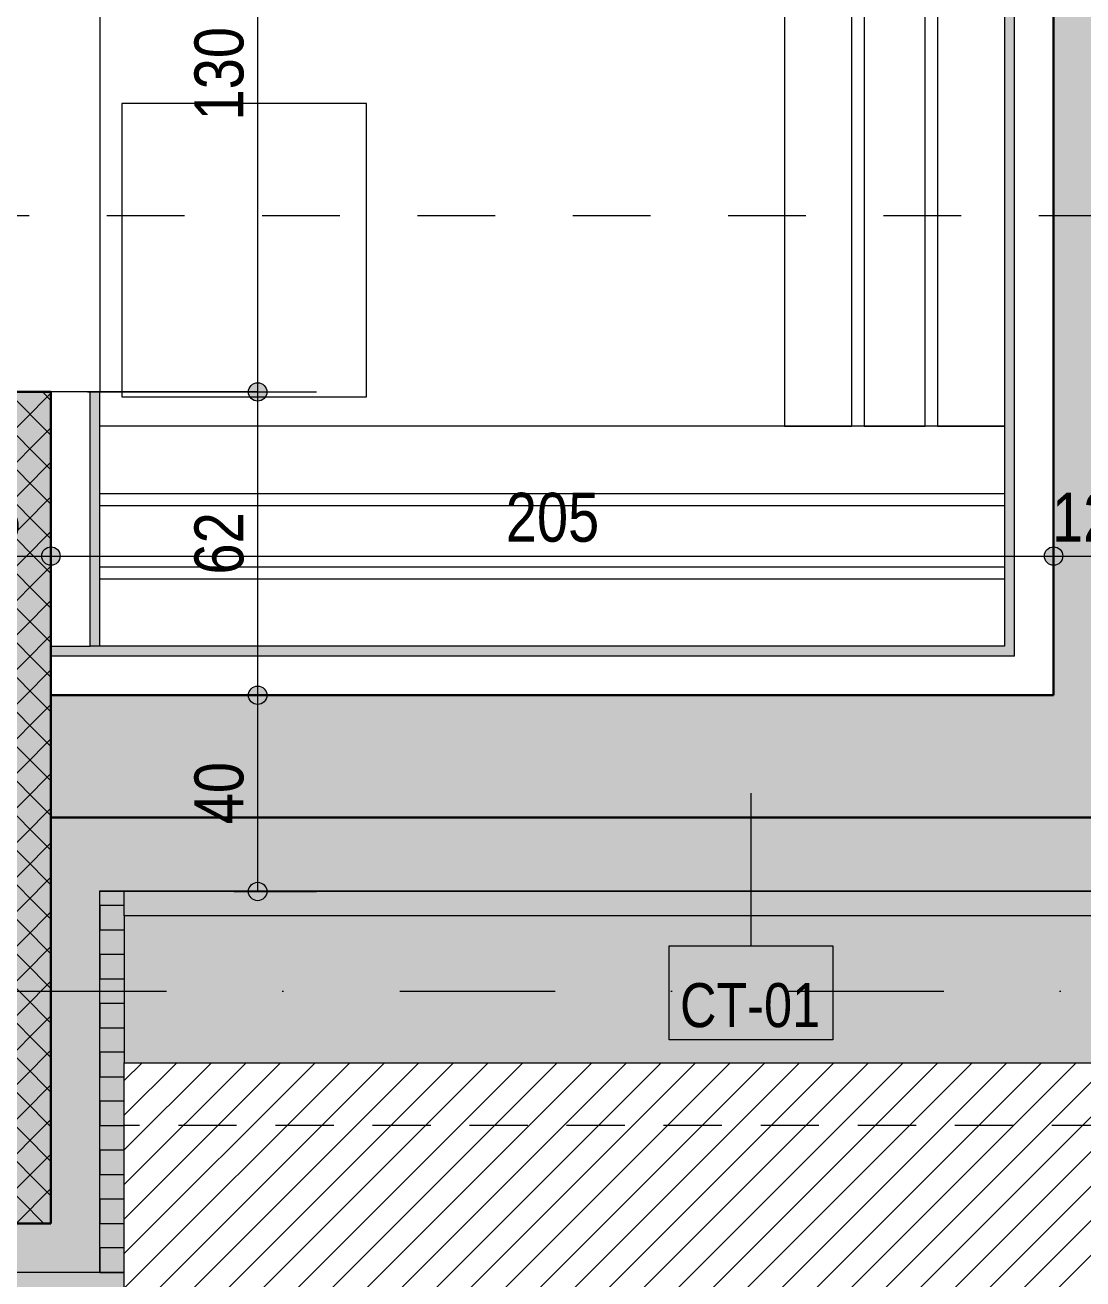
# Model space of a CAD drawing. Header units: centimetres. Extents: x -78 to 2022, y -1469 to 375.
# Drawn here: x 243.9 to 460.1, y -1252.9 to -996.6 of the extents above; entities that cross this region are included whole.
import ezdxf

# ---------------------------------------------------------------- set-up
doc = ezdxf.new("R2010")
doc.units = ezdxf.units.CM
for name, pattern in [('Dash', [31.75, 15.875, -15.875]), ('Dash dot', [79.375, 31.75, -23.8125, 0, -23.8125]), ('Overhead', [19.84375, 11.90625, -7.9375])]:
    doc.linetypes.add(name, pattern=pattern)
for name, color, linetype, lineweight in [('A-ANNO-DIMS', 7, 'Continuous', 9), ('A-ANNO-DIMS-50', 7, 'Continuous', 9), ('A-DETL-GENF', 7, 'Continuous', 9), ('A-DETL-MBND', 7, 'Continuous', 9), ('A-FLOR-OVHD', 7, 'Overhead', 9), ('A-FLOR-PATT', 7, 'Continuous', 9), ('A-GLAZ-CWMG', 7, 'Continuous', 9), ('A-WALL', 7, 'Continuous', 9), ('A-WALL-FNSH', 7, 'Continuous', 9), ('A-WALL-IDEN', 7, 'Continuous', 9), ('A-WALL-PATT', 7, 'Continuous', 9), ('E-ELEC-EQPM', 7, 'Continuous', 9), ('G-ANNO-SYMB', 7, 'Continuous', 9), ('I-FURN', 7, 'Continuous', 9), ('S-COLS', 7, 'Continuous', 9), ('S-GRID', 7, 'Continuous', 9)]:
    doc.layers.add(name, color=color, linetype=linetype, lineweight=lineweight)
doc.styles.add('Arial Narrow_3', font='ARIALN.TTF', dxfattribs={"height": 10})
doc.styles.add('Arial Narrow_5', font='ARIALN.TTF', dxfattribs={"height": 9})
doc.dimstyles.new('TEC_DIM', dxfattribs={"dimscale": 30.48, "dimtxt": 10.23431, "dimasz": 0.492126, "dimexe": 0.393701, "dimexo": 0.246063, "dimgap": 0, "dimtad": 1, "dimdec": 0, "dimzin": 0, "dimdsep": 46, "dimtxsty": 'Arial Narrow_3', "dimblk1": 'DOTSMALL', "dimblk2": 'DOTSMALL', "dimsah": 1, "dimcen": 0.09, "dimazin": 0, "dimtfac": 1, "dimtdec": 4, "dimtix": 1, "dimtmove": 0, "dimatfit": 3, "dimfxl": 1, "dimtvp": 1, "dimtolj": 1, "dimtzin": 0, "dimarcsym": 2})

# ---------------------------------------------------------------- blocks, each defined once
blk = doc.blocks.new('Rectangular Mullion - TEC_LAMEL-V2-НИВО 0')
at = {"layer": 'A-GLAZ-CWMG', "true_color": 0xbfb3a4}
blk.add_hatch(color=253, dxfattribs=at).paths.add_polyline_path([(2.5, -2.5), (-2.5, -2.5), (-2.5, 2.5), (2.5, 2.5)])
at = {"layer": 'A-GLAZ-CWMG', "lineweight": 15}
for p, q in [((-2.5, 2.5), (2.5, 2.5)), ((-2.5, -2.5), (-2.5, 2.5)), ((2.5, 2.5), (2.5, -2.5)), ((-0.36, -2.5), (-2.5, -2.5))]:
    blk.add_line(p, q, dxfattribs=at)
blk = doc.blocks.new('Rectangular Mullion - TEC_LAMEL-V3-НИВО 0')
at = {"layer": 'A-GLAZ-CWMG', "true_color": 0xbfb3a4}
blk.add_hatch(color=253, dxfattribs=at).paths.add_polyline_path([(2.5, -2.5), (-2.5, -2.5), (-2.5, 2.5), (2.5, 2.5)])
at = {"layer": 'A-GLAZ-CWMG', "lineweight": 15}
for p, q in [((-2.5, 2.5), (2.5, 2.5)), ((-2.5, -2.5), (-2.5, 2.5)), ((2.5, 2.5), (2.5, -2.5))]:
    blk.add_line(p, q, dxfattribs=at)
blk = doc.blocks.new('Bank-06 Park - 2000 x 600 x 401-2320263-НИВО 0')
at = {"layer": 'I-FURN'}
for p, q in [((61.97, 4.43), (-93.03, 4.43)), ((-93.03, 4.43), (-93.03, -9.3)), ((61.97, -9.3), (61.97, 4.43)), ((-93.03, -9.3), (61.97, -9.3)), ((61.97, -11.84), (-93.03, -11.84)), ((-93.03, -11.84), (-93.03, -24.3)), ((61.97, -24.3), (61.97, -11.84)), ((-93.03, -24.3), (61.97, -24.3)), ((61.97, -26.84), (-93.03, -26.84)), ((-93.03, -26.84), (-93.03, -40.57)), ((61.97, -40.57), (61.97, -26.84))]:
    blk.add_line(p, q, dxfattribs=at)
blk = doc.blocks.new('Bank-06 Park - 2000 x 600 x 400-2319759-НИВО 0')
at = {"layer": 'I-FURN'}
for p, q in [((-108.03, -9.3), (76.97, -9.3)), ((76.97, -11.84), (-108.03, -11.84)), ((-108.03, -24.3), (76.97, -24.3)), ((76.97, -26.84), (-108.03, -26.84)), ((-108.03, -40.57), (76.97, -40.57))]:
    blk.add_line(p, q, dxfattribs=at)
blk = doc.blocks.new('Rectangular Mullion - TEC_LAMEL-V8-НИВО 0')
at = {"layer": 'A-GLAZ-CWMG', "true_color": 0xbfb3a4}
blk.add_hatch(color=253, dxfattribs=at).paths.add_polyline_path([(2.5, -2.5), (-2.5, -2.5), (-2.5, 2.5), (2.5, 2.5)])
at = {"layer": 'A-GLAZ-CWMG', "lineweight": 15}
for p, q in [((-2.5, 2.5), (2.5, 2.5)), ((-2.5, -2.5), (-2.5, 2.5)), ((2.5, 2.5), (2.5, -2.5)), ((2.5, -2.5), (-0.36, -2.5))]:
    blk.add_line(p, q, dxfattribs=at)
blk = doc.blocks.new('Rectangular Mullion - TEC_LAMEL-2326487-НИВО 0')
at = {"layer": 'A-GLAZ-CWMG', "true_color": 0xbfb3a4}
blk.add_hatch(color=253, dxfattribs=at).paths.add_polyline_path([(2.5, -2.5), (-2.5, -2.5), (-2.5, 2.5), (2.5, 2.5)])
at = {"layer": 'A-GLAZ-CWMG', "lineweight": 15}
for p, q in [((-2.5, 2.5), (2.5, 2.5)), ((-2.5, -2.5), (-2.5, 2.5)), ((2.5, 2.5), (2.5, -2.5)), ((2.5, -2.5), (-2.5, -2.5))]:
    blk.add_line(p, q, dxfattribs=at)
blk = doc.blocks.new('Rectangular Mullion - TEC_LAMEL-2379496-НИВО 0')
at = {"layer": 'A-GLAZ-CWMG', "true_color": 0xbfb3a4}
blk.add_hatch(color=253, dxfattribs=at).paths.add_polyline_path([(2.5, -2.5), (-2.5, -2.5), (-2.5, 2.5), (2.5, 2.5)])
at = {"layer": 'A-GLAZ-CWMG', "lineweight": 15}
for p, q in [((-2.5, 2.5), (2.5, 2.5)), ((-2.5, -2.5), (-2.5, 2.5)), ((2.5, 2.5), (2.5, -2.5)), ((2.5, -2.5), (-2.5, -2.5))]:
    blk.add_line(p, q, dxfattribs=at)
blk = doc.blocks.new('pechka - pechka-2338820-НИВО 0')
at = {"layer": 'E-ELEC-EQPM'}
for p, q in [((30, 25), (-30, 25)), ((-30, 25), (-30, -25)), ((30, -25), (30, 25)), ((-30, -25), (30, -25))]:
    blk.add_line(p, q, dxfattribs=at)
blk = doc.blocks.new('DIMBLOCK34-НИВО 0')
at = {"layer": 'A-ANNO-DIMS-50'}
h = blk.add_hatch(color=256, dxfattribs=at)
edge = h.paths.add_edge_path()
edge.add_arc((204.14, -1378.77), 1.88, 0, 360)
h = blk.add_hatch(color=256, dxfattribs=at)
edge = h.paths.add_edge_path()
edge.add_arc((1799.14, -1378.77), 1.88, 0, 360)
for p, q in [((1799.14, -769.09), (1799.14, -1390.77)), ((1799.14, -1378.77), (1799.14, -769.09)), ((204.14, -1264.09), (204.14, -1390.77)), ((204.14, -1378.77), (204.14, -1264.09)), ((204.14, -1378.77), (1799.14, -1378.77))]:
    blk.add_line(p, q, dxfattribs=at)
for centre in [(204.14, -1378.77), (1799.14, -1378.77)]:
    blk.add_circle(centre, 1.88, dxfattribs=at)
at = {"layer": 'A-ANNO-DIMS-50', "color": 0, "insert": (988.97, -1365.85), "char_height": 10, "width": 30.4105, "attachment_point": 1, "line_spacing_factor": 0.974696, "style": 'Arial Narrow_3'}
blk.add_mtext('1595', dxfattribs=at)
blk = doc.blocks.new('_DotSmall')
at = {"color": 0, "linetype": 'ByBlock', "const_width": 0.5}
blk.add_lwpolyline([(-0.0625, 0, 1), (0.0625, 0, 1)], format="xyb", close=True, dxfattribs=at)
blk = doc.blocks.new('DIMBLOCK42-НИВО 0')
at = {"layer": 'A-ANNO-DIMS-50'}
h = blk.add_hatch(color=256, dxfattribs=at)
edge = h.paths.add_edge_path()
edge.add_arc((264.14, -1318.78), 1.88, 0, 360)
h = blk.add_hatch(color=256, dxfattribs=at)
edge = h.paths.add_edge_path()
edge.add_arc((479.14, -1318.78), 1.88, 0, 360)
for p, q in [((479.14, -1181.09), (479.14, -1330.78)), ((479.14, -1318.78), (479.14, -1181.09)), ((264.14, -1264.09), (264.14, -1330.78)), ((264.14, -1318.78), (264.14, -1264.09)), ((264.14, -1318.78), (479.14, -1318.78))]:
    blk.add_line(p, q, dxfattribs=at)
for centre in [(264.14, -1318.78), (479.14, -1318.78)]:
    blk.add_circle(centre, 1.88, dxfattribs=at)
at = {"layer": 'A-ANNO-DIMS-50', "color": 0, "insert": (362.14, -1305.86), "char_height": 10, "width": 22.8079, "attachment_point": 1, "line_spacing_factor": 0.974696, "style": 'Arial Narrow_3'}
blk.add_mtext('215', dxfattribs=at)
blk = doc.blocks.new('DIMBLOCK97-НИВО 0')
at = {"layer": 'A-ANNO-DIMS-50'}
h = blk.add_hatch(color=256, dxfattribs=at)
edge = h.paths.add_edge_path()
edge.add_arc((291.41, -941.59), 1.88, 0, 360)
h = blk.add_hatch(color=256, dxfattribs=at)
edge = h.paths.add_edge_path()
edge.add_arc((291.41, -1071.59), 1.88, 0, 360)
for p, q in [((256.64, -941.59), (303.41, -941.59)), ((291.41, -941.59), (256.64, -941.59)), ((291.41, -941.59), (291.41, -1071.59)), ((256.64, -1071.59), (303.41, -1071.59)), ((291.41, -1071.59), (256.64, -1071.59))]:
    blk.add_line(p, q, dxfattribs=at)
for centre in [(291.41, -941.59), (291.41, -1071.59)]:
    blk.add_circle(centre, 1.88, dxfattribs=at)
at = {"layer": 'A-ANNO-DIMS-50', "color": 0, "insert": (278.49, -1016.09), "char_height": 10, "width": 22.8079, "attachment_point": 1, "rotation": 90, "line_spacing_factor": 0.974696, "style": 'Arial Narrow_3'}
blk.add_mtext('130', dxfattribs=at)
blk = doc.blocks.new('DIMBLOCK98-НИВО 0')
at = {"layer": 'A-ANNO-DIMS-50'}
h = blk.add_hatch(color=256, dxfattribs=at)
edge = h.paths.add_edge_path()
edge.add_arc((291.41, -1071.59), 1.88, 0, 360)
h = blk.add_hatch(color=256, dxfattribs=at)
edge = h.paths.add_edge_path()
edge.add_arc((291.41, -1133.59), 1.88, 0, 360)
for p, q in [((256.64, -1071.59), (303.41, -1071.59)), ((291.41, -1071.59), (256.64, -1071.59)), ((291.41, -1071.59), (291.41, -1133.59)), ((286.56, -1133.59), (303.41, -1133.59)), ((291.41, -1133.59), (286.56, -1133.59))]:
    blk.add_line(p, q, dxfattribs=at)
for centre in [(291.41, -1071.59), (291.41, -1133.59)]:
    blk.add_circle(centre, 1.88, dxfattribs=at)
at = {"layer": 'A-ANNO-DIMS-50', "color": 0, "insert": (278.49, -1108.92), "char_height": 10, "width": 15.2053, "attachment_point": 1, "rotation": 90, "line_spacing_factor": 0.974696, "style": 'Arial Narrow_3'}
blk.add_mtext('62', dxfattribs=at)
blk = doc.blocks.new('DIMBLOCK99-НИВО 0')
at = {"layer": 'A-ANNO-DIMS-50'}
h = blk.add_hatch(color=256, dxfattribs=at)
edge = h.paths.add_edge_path()
edge.add_arc((291.41, -1133.59), 1.88, 0, 360)
h = blk.add_hatch(color=256, dxfattribs=at)
edge = h.paths.add_edge_path()
edge.add_arc((291.41, -1173.72), 1.88, 0, 360)
for p, q in [((286.56, -1133.59), (303.41, -1133.59)), ((291.41, -1133.59), (286.56, -1133.59)), ((291.41, -1133.59), (291.41, -1173.72)), ((286.56, -1173.72), (303.41, -1173.72)), ((291.41, -1173.72), (286.56, -1173.72))]:
    blk.add_line(p, q, dxfattribs=at)
for centre in [(291.41, -1133.59), (291.41, -1173.72)]:
    blk.add_circle(centre, 1.88, dxfattribs=at)
at = {"layer": 'A-ANNO-DIMS-50', "color": 0, "insert": (278.49, -1159.99), "char_height": 10, "width": 15.2053, "attachment_point": 1, "rotation": 90, "line_spacing_factor": 0.974696, "style": 'Arial Narrow_3'}
blk.add_mtext('40', dxfattribs=at)
blk = doc.blocks.new('DIMBLOCK122-НИВО 0')
at = {"layer": 'A-ANNO-DIMS-50'}
h = blk.add_hatch(color=256, dxfattribs=at)
edge = h.paths.add_edge_path()
edge.add_arc((224.14, -1105.14), 1.88, 0, 360)
h = blk.add_hatch(color=256, dxfattribs=at)
edge = h.paths.add_edge_path()
edge.add_arc((249.14, -1105.14), 1.88, 0, 360)
for p, q in [((224.14, -1109.99), (224.14, -1093.14)), ((249.14, -1109.99), (249.14, -1093.14)), ((224.14, -1105.14), (249.14, -1105.14)), ((224.14, -1105.14), (224.14, -1109.99)), ((249.14, -1105.14), (249.14, -1109.99))]:
    blk.add_line(p, q, dxfattribs=at)
for centre in [(224.14, -1105.14), (249.14, -1105.14)]:
    blk.add_circle(centre, 1.88, dxfattribs=at)
at = {"layer": 'A-ANNO-DIMS-50', "color": 0, "insert": (230.31, -1092.21), "char_height": 10, "width": 15.2053, "attachment_point": 1, "line_spacing_factor": 0.974696, "style": 'Arial Narrow_3'}
blk.add_mtext('25', dxfattribs=at)
blk = doc.blocks.new('DIMBLOCK123-НИВО 0')
at = {"layer": 'A-ANNO-DIMS-50'}
h = blk.add_hatch(color=256, dxfattribs=at)
edge = h.paths.add_edge_path()
edge.add_arc((249.14, -1105.14), 1.88, 0, 360)
h = blk.add_hatch(color=256, dxfattribs=at)
edge = h.paths.add_edge_path()
edge.add_arc((454.14, -1105.14), 1.88, 0, 360)
for p, q in [((249.14, -1109.99), (249.14, -1093.14)), ((454.14, -1109.99), (454.14, -1093.14)), ((249.14, -1105.14), (454.14, -1105.14)), ((249.14, -1105.14), (249.14, -1109.99)), ((454.14, -1105.14), (454.14, -1109.99))]:
    blk.add_line(p, q, dxfattribs=at)
for centre in [(249.14, -1105.14), (454.14, -1105.14)]:
    blk.add_circle(centre, 1.88, dxfattribs=at)
at = {"layer": 'A-ANNO-DIMS-50', "color": 0, "insert": (342.14, -1092.21), "char_height": 10, "width": 22.8079, "attachment_point": 1, "line_spacing_factor": 0.974696, "style": 'Arial Narrow_3'}
blk.add_mtext('205', dxfattribs=at)
blk = doc.blocks.new('DIMBLOCK124-НИВО 0')
at = {"layer": 'A-ANNO-DIMS-50'}
h = blk.add_hatch(color=256, dxfattribs=at)
edge = h.paths.add_edge_path()
edge.add_arc((454.14, -1105.14), 1.88, 0, 360)
h = blk.add_hatch(color=256, dxfattribs=at)
edge = h.paths.add_edge_path()
edge.add_arc((466.14, -1105.14), 1.88, 0, 360)
for p, q in [((454.14, -1109.99), (454.14, -1093.14)), ((466.14, -1109.99), (466.14, -1093.14)), ((454.14, -1105.14), (466.14, -1105.14)), ((454.14, -1105.14), (454.14, -1109.99)), ((466.14, -1105.14), (466.14, -1109.99))]:
    blk.add_line(p, q, dxfattribs=at)
for centre in [(454.14, -1105.14), (466.14, -1105.14)]:
    blk.add_circle(centre, 1.88, dxfattribs=at)
at = {"layer": 'A-ANNO-DIMS-50', "color": 0, "insert": (453.81, -1092.21), "char_height": 10, "width": 15.2053, "attachment_point": 1, "line_spacing_factor": 0.974696, "style": 'Arial Narrow_3'}
blk.add_mtext('12', dxfattribs=at)

msp = doc.modelspace()

# ---------------------------------------------------------------- hatches: boundary and pattern name
at = {"layer": 'A-DETL-GENF', "true_color": 0xc0c0c0}
h = msp.add_hatch(dxfattribs=at)
h.set_pattern_fill('FP1_13', color=9, style=0, pattern_type=2)
h.set_pattern_definition([(21.801, (-21.772, -3002.731), (30.4801417, 15.2397986), [1.231, -80.839]), (175.236, (-21.772, -3002.731), (-15.239676, -0.0003199), [1.835, -181.679]), (51.34, (-28.401, -3009.132), (45.7203851, 60.9599323), [1.464, -96.12]), (41.424, (-29.697, -3010.275), (137.15953415, 121.92102045), [1.728, -343.787]), (6.582, (-31.678, -3010.503), (259.07984155, 30.4802349), [1.994, -396.875]), (149.534, (-31.678, -3010.503), (-182.87963915, 106.68173718), [1.503, -299.077]), (106.699, (-32.973, -3009.741), (-15.2400665, 45.719987), [1.591, -157.519]), (61.928, (-33.431, -3008.217), (15.239788, 30.48023775), [1.295, -257.784]), (40.236, (-32.821, -3007.074), (106.68056846, 91.43932526), [1.298, -258.23]), (12.095, (-31.83, -3006.236), (137.1601266, 30.4802193), [1.091, -217.113]), (175.236, (-28.935, -3006.16), (-15.239676, -0.0003199), [1.835, -181.679]), (140.71, (-28.097, -3006.846), (-76.1994052, 60.9611837), [1.083, -215.518]), (118.072, (-27.487, -3007.989), (-106.6782692, 198.1207984), [1.295, -257.784]), (56.31, (-20.629, -3002.274), (15.23952, 30.479684), [1.099, -53.85]), (90, (-20.019, -3001.359), (-15.24, 9e-16), [1.067, -14.173]), (126.027, (-20.019, -3000.292), (-45.71936514, 60.9607654), [1.036, -206.25]), (154.654, (-20.629, -2999.454), (-259.08065652, 121.91934125), [1.602, -318.801]), (8.973, (-23.525, -2998.997), (91.4399829, 15.24061913), [1.466, -291.682]), (32.005, (-24.744, -2999.759), (45.7205624, 30.4794033), [1.438, -142.336]), (84.806, (-24.896, -3001.435), (-0.0003857, 15.2396105), [1.683, -166.648]), (138.576, (-23.601, -3002.578), (-121.91935834, 106.68069146), [1.728, -343.787]), (55.492, (-29.705, -3006.096), (30.47957704, 45.7202878), [0.8382, -295.069]), (94.764, (-29.697, -3006.084), (-15.2414718, 167.64032696), [1.835, -181.679]), (120.068, (-29.849, -3004.255), (-106.67829187, 182.88133397), [1.673, -332.913]), (161.565, (-30.687, -3002.807), (-15.239965, 0.00033), [1.928, -46.265]), (22.932, (-34.497, -3003.036), (106.67996285, 45.719765), [2.151, -428.092]), (79.509, (-34.878, -3005.093), (30.47851576, 167.6397861), [2.092, -416.384]), (99.866, (-34.574, -3006.846), (-45.72080798, 259.0794716), [1.779, -354.002]), (156.25, (-33.055, -3007.514), (-243.83945132, 106.68231974), [1.659, -414.591]), (118.179, (-27.487, -3009.513), (-106.68122611, 198.1188946), [1.035, -483.059]), (147.381, (-25.582, -3010.732), (-167.64076837, 106.6794893), [2.262, -450.087]), (178.025, (-23.372, -3010.808), (-15.24005236, 2.444e-05), [2.211, -440.012]), (22.249, (-23.372, -3010.808), (259.07980643, 106.67979407), [1.811, -360.44]), (68.75, (-21.696, -3010.122), (76.19818766, 198.12051425), [1.472, -292.862]), (94.97, (-21.162, -3008.751), (-15.24076026, 167.6399233), [1.759, -350.083]), (101.31, (-21.315, -3006.998), (-15.2402567, 60.959937), [2.331, -75.378]), (126.87, (-21.772, -3004.712), (-15.240027, 15.239973), [1.905, -74.295]), (165.579, (-22.915, -3003.188), (-60.96021617, 15.24031196), [2.754, -547.999]), (19.983, (-28.097, -3003.417), (121.91999844, 45.71969816), [2.676, -175.704]), (62.103, (-28.782, -3004.712), (15.2396295, 30.47966626), [1.466, -291.681]), (93.27, (-28.688, -3006.362), (-15.23776669, 259.0796464), [1.652, -532.618]), (117.897, (-26.635, -3012.865), (-121.91902652, 228.60075886), [0.8382, -292.309]), (140.528, (-26.877, -3012.408), (-167.641112, 137.15865435), [1.678, -333.948]), (12.529, (-30.23, -3011.799), (60.9595768, 15.2401116), [2.108, -138.398]), (57.995, (-30.897, -3012.865), (45.7198489, 76.2000554), [1.258, -142.516]), (132.709, (-32.288, -3012.865), (-15.23962533, 15.23981864), [1.348, -268.275]), (157.62, (-33.202, -3011.875), (-76.20032722, 30.479922), [1.401, -278.783]), (180, (-34.497, -3011.341), (-2e-15, -15.24), [0.8382, -14.402]), (180, (-19.943, -3011.341), (-2e-15, -15.24), [0.8382, -14.402]), (61.699, (-21.01, -3012.332), (15.2402719, 30.47981266), [1.125, -223.891]), (100.784, (-20.908, -3012.865), (-15.23964647, 76.20028765), [0.8382, -324.956]), (100.784, (-20.705, -2998.692), (-15.23964647, 76.20028765), [1.086, -324.708]), (127.569, (-19.943, -2999.683), (-106.68082465, 137.1590415), [1.25, -248.705]), (180, (-19.943, -2999.683), (-2e-15, -15.24), [0.8382, -14.402]), (57.995, (-30.992, -2997.778), (45.7198489, 76.2000554), [0.8382, -142.936]), (81.87, (-31.145, -2998.845), (0.0002556, 15.240131), [1.078, -106.685]), (104.036, (-30.687, -3000.673), (-15.239532, 45.7199704), [1.885, -60.951]), (150.018, (-28.706, -3001.816), (-106.67982597, 60.96079014), [2.287, -455.167]), (180, (-26.573, -3001.816), (-2e-15, -15.24), [2.134, -13.106]), (48.013, (-26.573, -3001.816), (121.91905694, 137.160298), [1.025, -204.008]), (96.71, (-25.887, -3001.054), (-15.2404057, 121.9203703), [2.609, -258.258]), (117.897, (-26.192, -2998.464), (-121.91902652, 228.60075886), [0.94842, -292.199]), (169.695, (-34.345, -2999.835), (-91.43966585, 15.2403005), [0.85195, -169.536]), (3.814, (-34.345, -2999.835), (213.3598127, 15.23995835), [1.146, -227.962]), (28.072, (-33.202, -2999.759), (198.1207984, 106.6782692), [1.295, -257.785]), (98.531, (-32.059, -2999.149), (-30.4807387, 198.1193934), [1.541, -306.669])])
h.paths.add_polyline_path([(664.14, -1208.72), (664.14, -1178.72), (264.14, -1178.72), (264.14, -1208.72), (578.16, -1208.72)])
at = {"layer": 'A-FLOR-PATT', "true_color": 0xe0ea68}
h = msp.add_hatch(dxfattribs=at)
h.set_pattern_fill('FP1_8', color=61, style=0, pattern_type=2)
h.set_pattern_definition([(45, (-1006328.728, 860384.997), (-3.535533906, 3.535533906), [])])
h.paths.add_polyline_path([(709.38, -1437.86), (2021.58, -1437.86), (2021.58, -1016.59), (1719.14, -1016.59), (1719.14, -1261.59), (1654.14, -1261.59), (1654.14, -1256.59), (1644.94, -1256.59), (1644.94, -1293.19), (1641.14, -1293.19), (1641.14, -1256.59), (664.14, -1256.59), (664.14, -1208.72), (264.14, -1208.72), (264.14, -1256.59), (-65.86, -1256.59), (-65.86, -1437.86), (485.39, -1437.86)])
at = {"layer": 'A-WALL-PATT', "lineweight": 5, "true_color": 0x808080}
h = msp.add_hatch(color=8, dxfattribs=at)
h.paths.add_polyline_path([(224.14, -1123.59), (249.14, -1123.59), (249.14, -1071.59), (224.14, -1071.59), (224.14, -1097.9)])
h.paths.add_polyline_path([(224.14, -941.59), (249.14, -941.59), (249.14, -846.59), (224.14, -846.59), (224.14, -927.92)])
h.paths.add_polyline_path([(224.14, -746.59), (249.14, -746.59), (249.14, -671.59), (224.14, -671.59), (224.14, -701.28)])
h.paths.add_polyline_path([(224.14, -491.59), (249.14, -491.59), (249.14, -436.59), (224.14, -436.59), (224.14, -474.64)])
at = {"layer": 'A-WALL-PATT', "lineweight": 5, "true_color": 0xe6e1db}
h = msp.add_hatch(color=254, dxfattribs=at)
h.paths.add_polyline_path([(259.14, -1123.59), (259.14, -1071.59), (257.14, -1071.59), (257.14, -1123.59)])
h.paths.add_polyline_path([(259.14, -941.59), (259.14, -913.59), (257.14, -913.59), (257.14, -941.59)])
at = {"layer": 'A-WALL-PATT', "true_color": 0xe6e1db}
msp.add_hatch(color=254, dxfattribs=at).paths.add_polyline_path([(444.14, -1123.59), (446.14, -1123.59), (446.14, -913.59), (444.14, -913.59), (444.14, -984.58)])
at = {"layer": 'A-WALL-PATT', "true_color": 0x808080}
msp.add_hatch(color=8, dxfattribs=at).paths.add_polyline_path([(466.14, -1133.59), (466.14, -913.59), (454.14, -913.59), (454.14, -1133.59)])
at = {"layer": 'A-WALL-PATT', "lineweight": 5, "true_color": 0x808080}
h = msp.add_hatch(color=8, dxfattribs=at)
h.paths.add_polyline_path([(249.14, -1241.59), (249.14, -1158.59), (224.14, -1158.59), (224.14, -1241.59)])
h.paths.add_polyline_path([(224.14, -1133.59), (249.14, -1133.59), (249.14, -1123.59), (224.14, -1123.59), (224.14, -1125.59)])
at = {"layer": 'A-WALL-PATT', "lineweight": 5, "true_color": 0xe6e1db}
msp.add_hatch(color=254, dxfattribs=at).paths.add_polyline_path([(446.14, -1125.59), (446.14, -1123.59), (249.14, -1123.59), (249.14, -1125.59), (315.72, -1125.59)])
at = {"layer": 'A-WALL-PATT', "lineweight": 5, "true_color": 0x808080}
h = msp.add_hatch(color=8, dxfattribs=at)
h.paths.add_polyline_path([(669.14, -1158.59), (684.14, -1158.59), (684.14, -1133.59), (536.46, -1133.59), (536.46, -1158.59), (664.14, -1158.59)])
h.paths.add_polyline_path([(469.86, -1158.59), (469.86, -1133.59), (224.14, -1133.59), (224.14, -1158.59), (446.94, -1158.59)])
at = {"layer": 'A-WALL-PATT', "lineweight": 5, "true_color": 0xffff80}
h = msp.add_hatch(color=51, dxfattribs=at)
h.paths.add_polyline_path([(669.14, -1173.59), (669.14, -1158.59), (536.46, -1158.59), (536.46, -1173.59), (664.14, -1173.59)])
h.paths.add_polyline_path([(469.86, -1173.59), (469.86, -1158.59), (249.14, -1158.59), (249.14, -1173.59), (446.94, -1173.59)])
h.paths.add_polyline_path([(209.14, -1173.59), (224.14, -1173.59), (224.14, -1158.59), (209.14, -1158.59)])
msp.add_hatch(color=51, dxfattribs=at).paths.add_polyline_path([(259.14, -1251.59), (259.14, -1173.59), (249.14, -1173.59), (249.14, -1241.59), (224.14, -1241.59), (224.14, -1251.59), (249.14, -1251.59)])
at = {"layer": 'A-WALL-PATT', "lineweight": 5, "true_color": 0xebebeb}
h = msp.add_hatch(color=7, dxfattribs=at)
h.paths.add_polyline_path([(259.14, -1246.59), (264.14, -1246.59), (264.14, -1241.59), (259.14, -1241.59)])
h.paths.add_polyline_path([(264.14, -1236.59), (264.14, -1231.59), (259.14, -1231.59), (259.14, -1236.59)])
h.paths.add_polyline_path([(259.14, -1226.59), (264.14, -1226.59), (264.14, -1221.59), (259.14, -1221.59)])
h.paths.add_polyline_path([(259.14, -1216.59), (264.14, -1216.59), (264.14, -1211.59), (259.14, -1211.59)])
h.paths.add_polyline_path([(259.14, -1206.59), (264.14, -1206.59), (264.14, -1201.59), (259.14, -1201.59)])
h.paths.add_polyline_path([(259.14, -1196.59), (264.14, -1196.59), (264.14, -1191.59), (259.14, -1191.59)])
h.paths.add_polyline_path([(259.14, -1186.59), (264.14, -1186.59), (264.14, -1181.59), (259.14, -1181.59)])
h.paths.add_polyline_path([(264.14, -1176.59), (264.14, -1173.59), (259.14, -1173.59), (259.14, -1176.59), (261.14, -1176.59)])
msp.add_hatch(color=7, dxfattribs=at).paths.add_polyline_path([(653.62, -1178.72), (664.14, -1178.72), (664.14, -1173.72), (528.14, -1173.72), (528.14, -1175.59), (478.14, -1175.59), (478.14, -1173.72), (259.14, -1173.72), (259.14, -1176.59), (264.14, -1176.59), (264.14, -1178.72), (578.16, -1178.72)])
at = {"layer": 'A-WALL-PATT', "true_color": 0xc0c0c0}
msp.add_hatch(color=9, dxfattribs=at).paths.add_polyline_path([(209.14, -1256.59), (264.14, -1256.59), (264.14, -1251.59), (209.14, -1251.59)])
at = {"layer": 'S-COLS'}
h = msp.add_hatch(dxfattribs=at)
h.set_pattern_fill('FP1_5', color=256, style=0, pattern_type=2)
h.set_pattern_definition([(45, (-1006328.728, 860384.997), (-3.535533906, 3.535533906), []), (135, (-1006328.728, 860384.997), (-3.535533906, -3.535533906), [])])
h.paths.add_polyline_path([(249.14, -1241.59), (249.14, -1071.59), (224.14, -1071.59), (224.14, -1241.59)])

# ---------------------------------------------------------------- linework, layer by layer
at = {"layer": 'A-DETL-MBND'}
for p, q in [((664.14, -1178.72), (264.14, -1178.72)), ((264.14, -1178.72), (264.14, -1208.72)), ((264.14, -1208.72), (664.14, -1208.72))]:
    msp.add_line(p, q, dxfattribs=at)
at = {"layer": 'A-FLOR-OVHD'}
msp.add_line((664.14, -1221.59), (264.14, -1221.59), dxfattribs=at)
at = {"layer": 'A-WALL'}
for p, q in [((446.14, -1125.59), (446.14, -913.59)), ((259.14, -941.59), (259.14, -1071.59)), ((257.14, -1071.59), (249.14, -1071.59)), ((257.14, -1123.59), (257.14, -1071.59)), ((249.14, -1123.59), (257.14, -1123.59)), ((446.14, -1125.59), (249.14, -1125.59)), ((259.14, -1173.59), (479.14, -1173.59)), ((259.14, -1251.59), (259.14, -1173.59)), ((478.14, -1173.72), (259.14, -1173.72)), ((264.14, -1176.59), (264.14, -1173.59)), ((274.14, -1173.59), (274.14, -1173.72)), ((264.14, -1216.59), (264.14, -1211.59)), ((264.14, -1226.59), (264.14, -1221.59)), ((264.14, -1236.59), (264.14, -1231.59)), ((264.14, -1246.59), (264.14, -1241.59))]:
    msp.add_line(p, q, dxfattribs=at)
at = {"layer": 'A-WALL', "lineweight": 30}
for p, q in [((454.14, -913.59), (454.14, -1133.59)), ((249.14, -1071.59), (224.14, -1071.59)), ((249.14, -1133.59), (249.14, -1071.59)), ((249.14, -1133.59), (454.14, -1133.59)), ((479.14, -1158.59), (249.14, -1158.59)), ((249.14, -1241.59), (249.14, -1158.59)), ((224.14, -1241.59), (249.14, -1241.59))]:
    msp.add_line(p, q, dxfattribs=at)
at = {"layer": 'A-WALL-FNSH'}
for p, q in [((444.14, -913.59), (444.14, -1123.59)), ((259.14, -1071.59), (257.14, -1071.59)), ((259.14, -1123.59), (259.14, -1071.59)), ((444.14, -1123.59), (257.14, -1123.59)), ((264.14, -1251.59), (209.14, -1251.59)), ((264.14, -1256.59), (264.14, -1251.59))]:
    msp.add_line(p, q, dxfattribs=at)
at = {"layer": 'A-WALL-IDEN'}
msp.add_line((392.27, -1153.59), (392.27, -1184.83), dxfattribs=at)
at = {"layer": 'A-WALL-IDEN', "flags": 128}
msp.add_lwpolyline([(375.54, -1184.83), (408.99, -1184.83), (408.99, -1204.03), (375.54, -1204.03)], close=True, dxfattribs=at)
at = {"layer": 'G-ANNO-SYMB', "linetype": 'Dash', "lineweight": 18}
msp.add_line((-56.9, -1035.55), (697.27, -1035.55), dxfattribs=at)
at = {"layer": 'S-COLS', "lineweight": 30}
for p, q in [((249.14, -1071.59), (224.14, -1071.59)), ((249.14, -1241.59), (249.14, -1071.59)), ((224.14, -1241.59), (249.14, -1241.59))]:
    msp.add_line(p, q, dxfattribs=at)
at = {"layer": 'S-GRID', "color": 1, "linetype": 'Dash dot', "lineweight": 18, "true_color": 0xff0000}
msp.add_line((82.05, -1194.09), (1840.98, -1194.09), dxfattribs=at)

# ---------------------------------------------------------------- block references
at = {"layer": 'A-GLAZ-CWMG', "extrusion": (0, 0, -1), "rotation": 270.000000000009}
for name, p in [('Rectangular Mullion - TEC_LAMEL-V2-НИВО 0', (-261.64, -1179.09)), ('Rectangular Mullion - TEC_LAMEL-V3-НИВО 0', (-261.64, -1189.09)), ('Rectangular Mullion - TEC_LAMEL-V3-НИВО 0', (-261.64, -1199.09)), ('Rectangular Mullion - TEC_LAMEL-V8-НИВО 0', (-261.64, -1209.09)), ('Rectangular Mullion - TEC_LAMEL-2326487-НИВО 0', (-261.64, -1219.09)), ('Rectangular Mullion - TEC_LAMEL-2379496-НИВО 0', (-261.64, -1229.09)), ('Rectangular Mullion - TEC_LAMEL-2379496-НИВО 0', (-261.64, -1239.09)), ('Rectangular Mullion - TEC_LAMEL-2379496-НИВО 0', (-261.64, -1249.09))]:
    msp.add_blockref(name, p, dxfattribs=at)
at = {"layer": 'E-ELEC-EQPM', "rotation": 89.9999999999997}
msp.add_blockref('pechka - pechka-2338820-НИВО 0', (288.64, -1042.59), dxfattribs=at)
at = {"layer": 'I-FURN'}
for name, p, rotation in [('Bank-06 Park - 2000 x 600 x 401-2320263-НИВО 0', (403.57, -985.56), 89.99999999999984), ('Bank-06 Park - 2000 x 600 x 400-2319759-НИВО 0', (336.11, -1119.16), 180)]:
    msp.add_blockref(name, p, dxfattribs=dict(at, rotation=rotation))

# ---------------------------------------------------------------- texts
at = {"layer": 'A-WALL-IDEN', "insert": (392.09, -1197.02), "char_height": 9, "width": 28.45, "attachment_point": 5, "line_spacing_factor": 0.949189, "style": 'Arial Narrow_5'}
msp.add_mtext('\\pt25.00002,50.00004,74.99997,99.99999,125.00001,150.00003,174.99996,199.99998,225,250.00002,275.00004,299.99997,324.99999,350.00001,375.00003,399.99996,424.99998,450,475.00002,500.00004,524.99997,549.99999,575.00001,600.00003,624.99996,649.99998,675,700.00002,725.00004,749.99997,774.99999,800.00001;СТ-01', dxfattribs=at)

# ---------------------------------------------------------------- dimensions: what is measured, and where the dimension line sits
at = {"layer": 'A-ANNO-DIMS'}
for base, p1, p2, override, picture, middle in [((1799.14, -1378.77), (204.14, -1256.59), (1799.14, -761.59), {"dimpost": '<>', "dimfxl": 1670.04491}, 'DIMBLOCK34-НИВО 0', (1001.64, -1373.67)), ((249.14, -1105.14), (224.14, -1102.49), (249.14, -1102.49), {"dimpost": '<>', "dimfxl": 25}, 'DIMBLOCK122-НИВО 0', (236.64, -1100.03)), ((454.14, -1105.14), (249.14, -1102.49), (454.14, -1102.49), {"dimpost": '<>', "dimfxl": 205}, 'DIMBLOCK123-НИВО 0', (351.64, -1100.03)), ((466.14, -1105.14), (454.14, -1102.49), (466.14, -1102.49), {"dimpost": '<>', "dimfxl": 12}, 'DIMBLOCK124-НИВО 0', (460.14, -1100.12)), ((479.14, -1318.78), (264.14, -1256.59), (479.14, -1173.59), {"dimpost": '<>', "dimfxl": 230.464748}, 'DIMBLOCK42-НИВО 0', (371.64, -1313.67))]:
    dim = msp.add_linear_dim(base=base, p1=p1, p2=p2, dimstyle='TEC_DIM', override=override, dxfattribs=at)
    dim.commit()
    dim.dimension.update_dxf_attribs({"geometry": picture, "text_midpoint": middle})
for base, p1, p2, override, picture, middle in [((291.41, -1071.59), (249.14, -941.59), (249.14, -1071.59), {"dimpost": '<>', "dimfxl": 130}, 'DIMBLOCK97-НИВО 0', (286.31, -1006.59)), ((291.41, -1133.59), (249.14, -1071.59), (294.06, -1133.59), {"dimpost": '<>', "dimfxl": 76.56213}, 'DIMBLOCK98-НИВО 0', (286.31, -1102.59)), ((291.41, -1173.72), (294.06, -1133.59), (294.06, -1173.72), {"dimpost": '<>', "dimfxl": 40.135088}, 'DIMBLOCK99-НИВО 0', (286.31, -1153.65))]:
    dim = msp.add_linear_dim(base=base, p1=p1, p2=p2, angle=90, dimstyle='TEC_DIM', override=override, dxfattribs=at)
    dim.commit()
    dim.dimension.update_dxf_attribs({"geometry": picture, "text_midpoint": middle})

doc.saveas('drawing.dxf')
